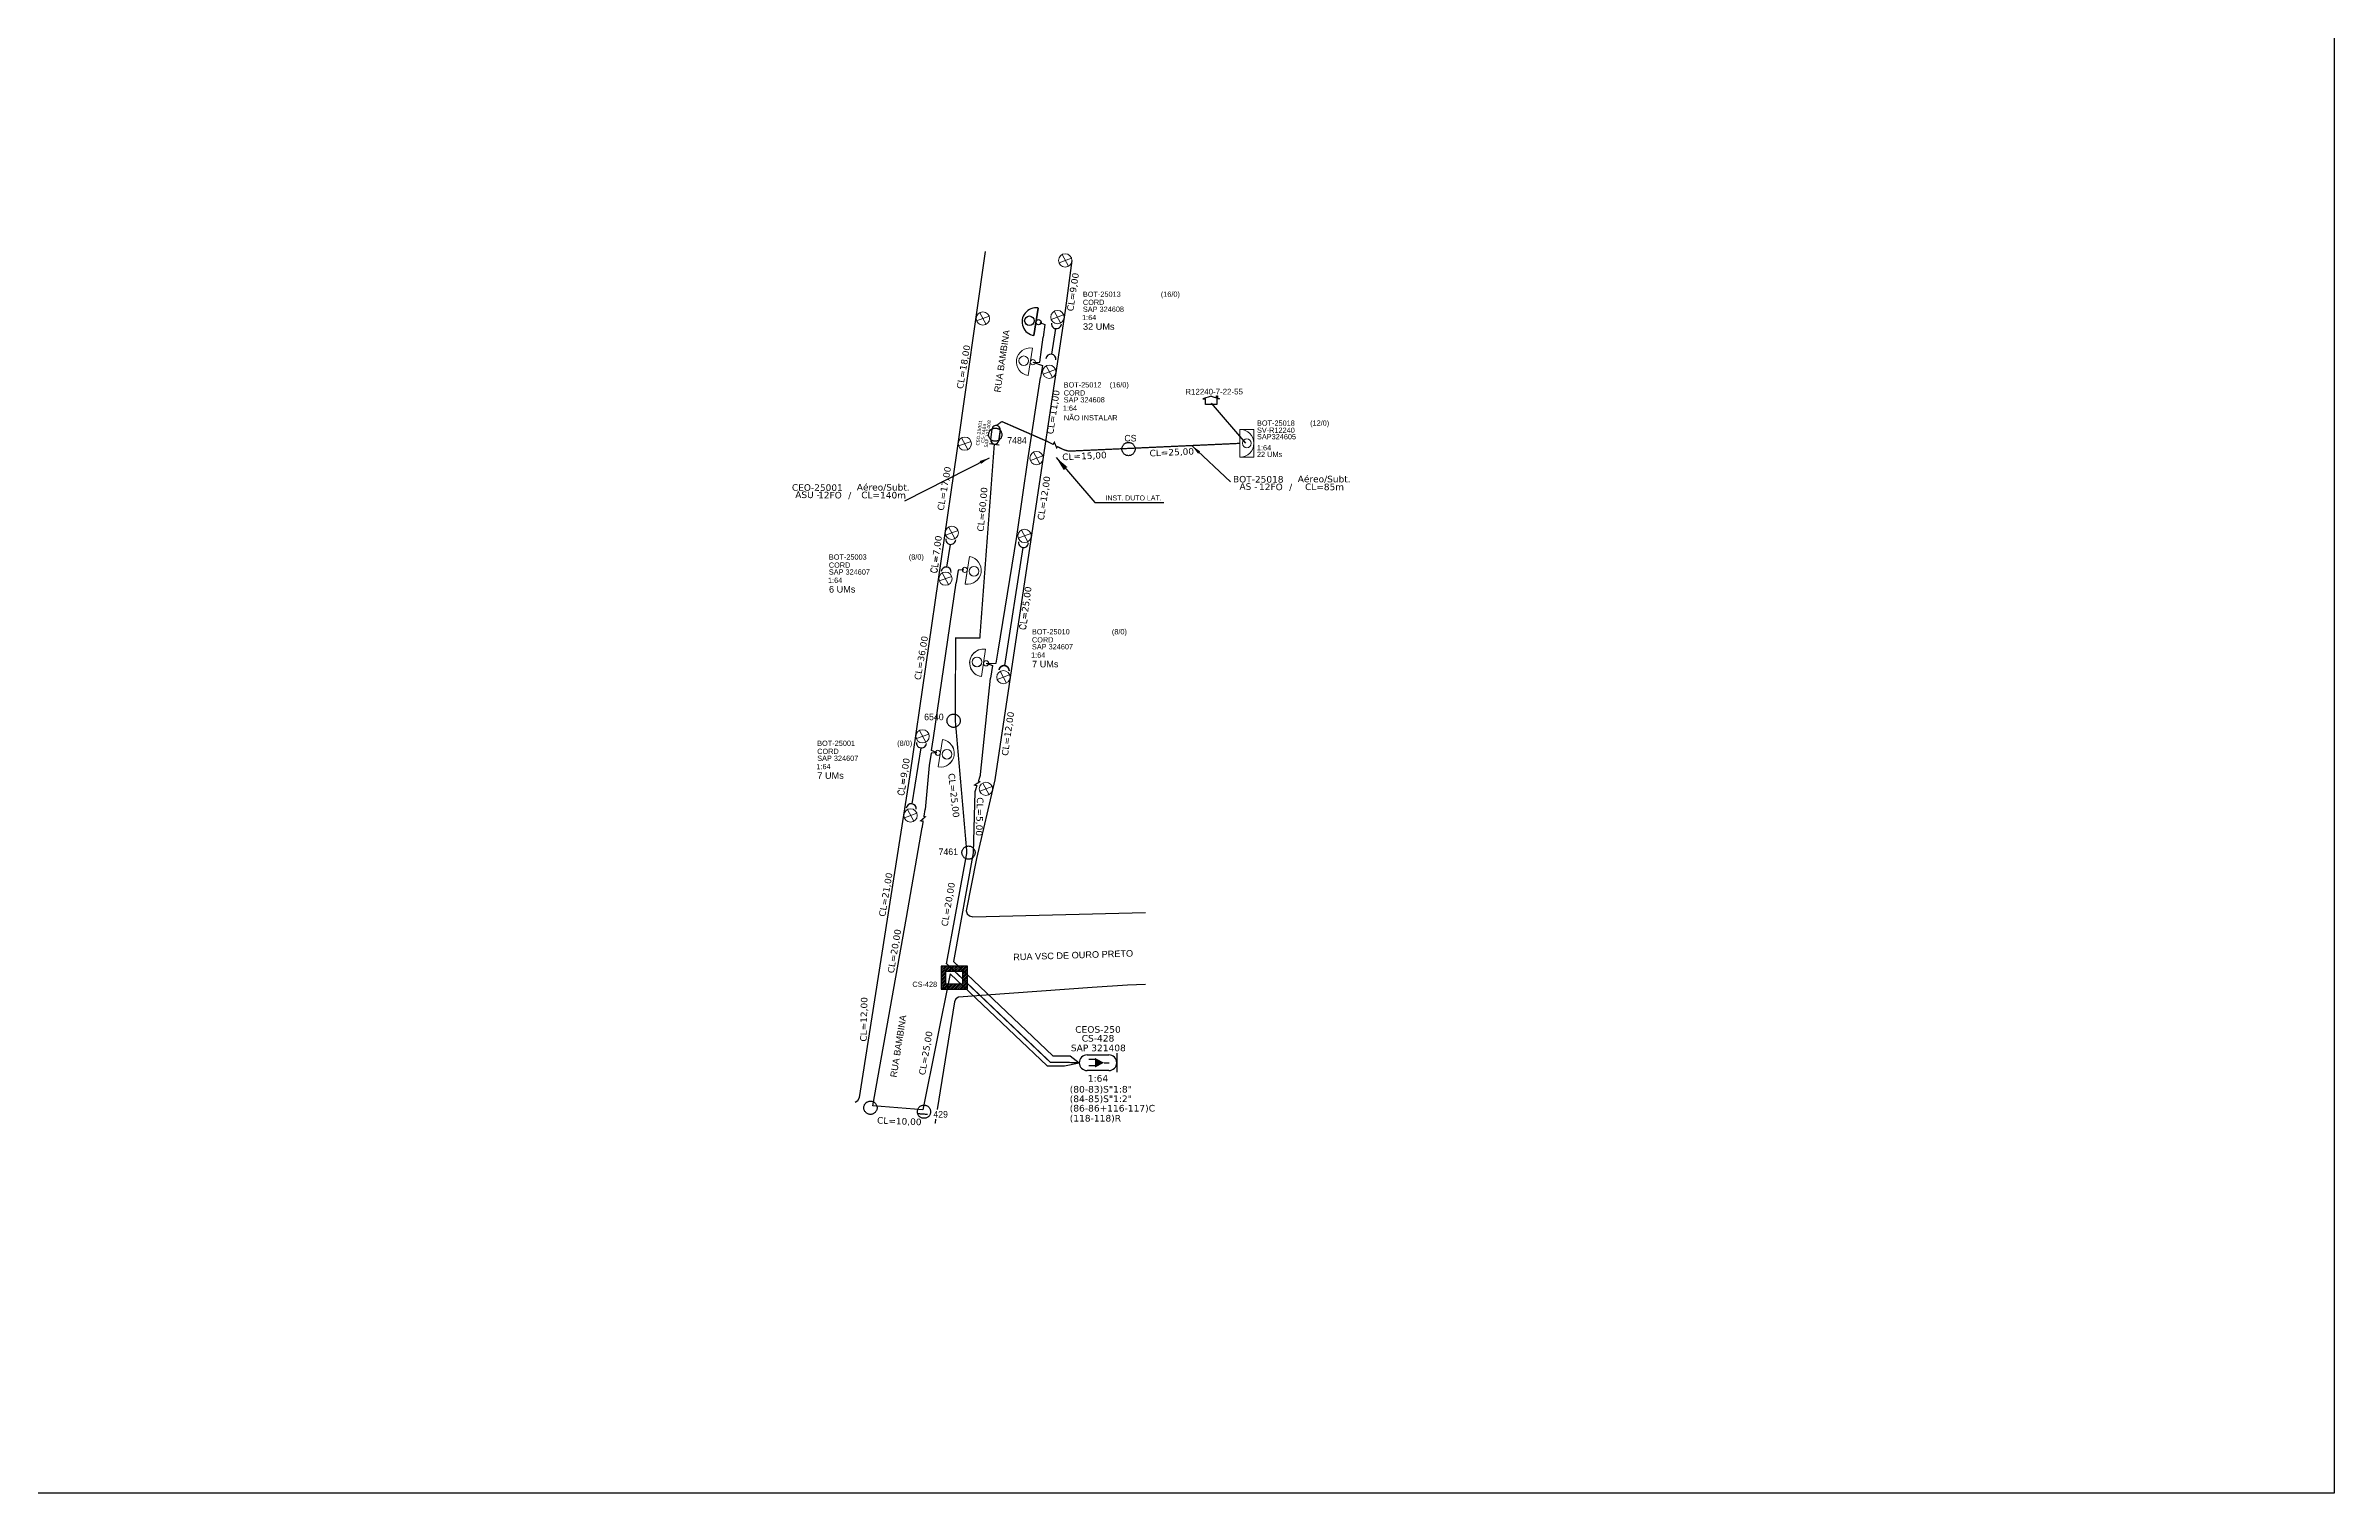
# Model space of a CAD drawing. Extents: x -4 to 837, y 1 to 595.
# Drawn here: x 367.5 to 837.2, y 1.3 to 298.3 of the extents above; entities that cross this region are included whole.
import ezdxf
from ezdxf.enums import TextEntityAlignment as Align

# ---------------------------------------------------------------- set-up
doc = ezdxf.new("R2010")
doc.units = 0
doc.linetypes.add('PHANTOM2', pattern=[1.25, 0.625, -0.125, 0.125, -0.125, 0.125, -0.125])
for name, color, linetype in [('10.1-Caixas Subterrâneas', 5, 'Continuous'), ('20.4-CEOS', 1, 'Continuous'), ('20.5-CEO', 1, 'Continuous'), ('CAP a instalar', 1, 'Continuous'), ('celulas gpon', 7, 'Continuous'), ('label_cabos', 7, 'Continuous'), ('Legenda', 1, 'Continuous'), ('QUADRA', 7, 'Continuous'), ('Subida Lateral', 5, 'Continuous'), ('surveys legendas', 7, 'Continuous')]:
    doc.layers.add(name, color=color, linetype=linetype)
for name, color, linetype, lineweight in [('10.4-Postes', 1, 'Continuous', 0), ("20.0-LEGENDA DOS CDO'S", 1, 'Continuous', 0), ('20.1-CDO_INTERIOR', 1, 'Continuous', 0), ('20.2-CDO_POSTE', 1, 'Continuous', 5), ('20.6-CORDOALHA_SUPORTE', 7, 'Continuous', 25), ('CORDOALHA_SUPORTE', 7, 'Continuous', 25), ('Segmento Logradouro Texto', 251, 'Continuous', 0)]:
    doc.layers.add(name, color=color, linetype=linetype, lineweight=lineweight)
doc.layers.add('DROP DE CLIENTE', color=140, linetype='Continuous', plot=False)
doc.layers.add('EXTRA', color=50, linetype='Continuous', plot=False)
doc.styles.add('ARIAL', font='arial.ttf')
doc.styles.add('DIGICADE', font='arial.ttf')
doc.styles.add('ROMANS', font='romans')
doc.styles.add('siredit', font='verdana.ttf')
doc.linetypes.add('FENCELINE1', pattern='A,0.25,-0.1,[133,ltypeshp.shx,S=0.1,R=0,X=-0.1,Y=0],-0.1,1', length=1.45)
doc.dimstyles.new('CC', dxfattribs={"dimtxt": 0.8, "dimasz": 2, "dimexe": 0.18, "dimexo": 0.0625, "dimgap": 0.09, "dimtad": 0, "dimdec": 0, "dimrnd": 1, "dimzin": 0, "dimdsep": 46, "dimtxsty": 'siredit', "dimblk": 'NONE', "dimcen": 0, "dimse1": 1, "dimse2": 1, "dimsd1": 1, "dimsd2": 1, "dimclrt": 7, "dimadec": 0, "dimazin": 0, "dimtfac": 1, "dimtdec": 0, "dimtofl": 0, "dimtmove": 0, "dimatfit": 3, "dimfxl": 0, "dimtolj": 1, "dimtzin": 0, "dimarcsym": 0})

# ---------------------------------------------------------------- blocks, each defined once
blk = doc.blocks.new('POSTE_CELULA_9')
at = {"layer": '10.4-Postes', "color": 10}
for points in [[(-98.28, 125.14), (-100.92, 124.16)], [(-100.27, 125.89), (-98.93, 123.41)]]:
    blk.add_lwpolyline(points, dxfattribs=at)
blk.add_circle((-99.6, 124.65), 1.41, dxfattribs=at)
blk = doc.blocks.new('CDOI_CT_DRT')
at = {"layer": '20.1-CDO_INTERIOR', "color": 0, "lineweight": 18}
blk.add_lwpolyline([(2.13, -2.13), (2.13, 2.12), (0, 2.12), (0, -2.13)], close=True, dxfattribs=at)
blk.add_circle((1.06, 0), 0.68, dxfattribs=at)
blk.add_arc((0, 0), 2.13, 269.9724, 89.9724, dxfattribs=at)
at = {"layer": "20.0-LEGENDA DOS CDO'S", "color": 0, "style": 'ARIAL'}
for tag, p in [('SAP', (2.61, 0.61)), ('CDO_N', (2.61, 2.69)), ('SURVEY', (2.61, 1.6)), ('1:XX', (2.6, -1.08)), ('UMS', (2.6, -2.09))]:
    blk.add_attdef(tag, p, '', height=0.68, rotation=359.9724, dxfattribs=at)
blk.add_attdef('FIBRAS_UTILIZADAS', text='', height=0.68, rotation=359.9724, dxfattribs=at).set_placement((10.32, 2.69), align=Align.CENTER)
blk = doc.blocks.new('*X68')
at = {"color": 0, "linetype": 'Continuous'}
for p, q in [((-1.25, 0.34099), (-0.49099, 1.1)), ((-1.25, 0.517767), (-0.667767, 1.1)), ((-1.25, 0.694544), (-0.844544, 1.1)), ((-1.25, 0.87132), (-1.02132, 1.1)), ((-1.25, 1.048097), (-1.198097, 1.1)), ((-1.25, 0.164214), (-0.8035, 0.610714)), ((-1.25, -0.012563), (-0.8035, 0.433937)), ((-1.25, -0.18934), (-0.8035, 0.25716)), ((-1.25, -0.366117), (-0.8035, 0.080383)), ((-0.789214, 0.625), (-0.314214, 1.1)), ((-0.612437, 0.625), (-0.137437, 1.1)), ((-0.43566, 0.625), (0.03934, 1.1)), ((-0.258883, 0.625), (0.216117, 1.1)), ((-0.082107, 0.625), (0.392893, 1.1)), ((0.09467, 0.625), (0.56967, 1.1)), ((0.271447, 0.625), (0.746447, 1.1)), ((0.448223, 0.625), (0.923223, 1.1)), ((0.625, 0.625), (1.1, 1.1)), ((0.801777, 0.625), (1.25, 1.073223)), ((0.8035, 0.449947), (1.25, 0.896447)), ((0.8035, 0.27317), (1.25, 0.71967)), ((0.8035, 0.096393), (1.25, 0.542893)), ((0.8035, -0.080383), (1.25, 0.366117)), ((0.8035, -0.25716), (1.25, 0.18934)), ((0.8035, -0.433937), (1.25, 0.012563)), ((-1.25, -0.542893), (-0.8035, -0.096393)), ((-1.25, -0.71967), (-0.8035, -0.27317)), ((-1.25, -0.896447), (-0.8035, -0.449947)), ((-1.25, -1.073223), (-0.801777, -0.625)), ((-1.1, -1.1), (-0.625, -0.625)), ((-0.923223, -1.1), (-0.448223, -0.625)), ((-0.746447, -1.1), (-0.271447, -0.625)), ((-0.56967, -1.1), (-0.09467, -0.625)), ((-0.392893, -1.1), (0.082107, -0.625)), ((-0.216117, -1.1), (0.258883, -0.625)), ((-0.03934, -1.1), (0.43566, -0.625)), ((0.137437, -1.1), (0.612437, -0.625)), ((0.314214, -1.1), (0.789214, -0.625)), ((0.49099, -1.1), (1.25, -0.34099)), ((0.667767, -1.1), (1.25, -0.517767)), ((0.8035, -0.610714), (1.25, -0.164214)), ((0.844544, -1.1), (1.25, -0.694544)), ((1.02132, -1.1), (1.25, -0.87132)), ((1.198097, -1.1), (1.25, -1.048097))]:
    blk.add_line(p, q, dxfattribs=at)
blk = doc.blocks.new('MANHOLE_MQ')
at = {"color": 0, "linetype": 'Continuous'}
for p, q in [((0.0000062, 0.0000057), (-0.0000063, 0.0000057)), ((-0.0000063, 0.0000057), (-0.0000063, -0.0000053)), ((-0.000004, 0.0000033), (0.000004, 0.0000033)), ((-0.000004, -0.0000029), (-0.000004, 0.0000033)), ((0.000004, 0.0000033), (0.000004, -0.0000029)), ((0.0000062, -0.0000053), (0.0000062, 0.0000057)), ((-0.0000063, -0.0000053), (0.0000062, -0.0000053)), ((0.000004, -0.0000029), (-0.000004, -0.0000029)), ((0.000004, -0.0000029), (0.000004, -0.0000029))]:
    blk.add_line(p, q, dxfattribs=at)
at = {"color": 0, "linetype": 'Continuous', "xscale": 5e-06, "yscale": 5e-06, "zscale": 1e-05}
blk.add_blockref('*X68', (0, 0.0000002), dxfattribs=at)
blk = doc.blocks.new('*U83')
at = {"color": 0}
blk.add_line((2.14, -0.58), (-2.1, -0.68), dxfattribs=at)
for centre, radius in [((0, 0.38), 0.733), ((0.03, -1.03), 0.393)]:
    blk.add_circle(centre, radius, dxfattribs=at)
blk.add_arc((0.02, -0.63), 2.12, 1.3782, 181.3782, dxfattribs=at)
blk = doc.blocks.new('Inst CDOE-8 CAIXA DIST OPT CDOE 48F_8D C_SPL OPTAP')
at = {"layer": "20.0-LEGENDA DOS CDO'S", "color": 0}
for tag, p, style, flags in [('ID_ATIVIDADE', (0.12, 6.47), 'ARIAL', 3), ('FATOR', (7.92, 6.47), 'ARIAL', 1), ('QTDE', (0.23, -0.97), 'DIGICADE', 3)]:
    blk.add_attdef(tag, p, '', height=0.8, rotation=0.118, dxfattribs=dict(at, style=style, flags=flags))
at = {"layer": "20.0-LEGENDA DOS CDO'S", "color": 0, "style": 'ARIAL'}
for tag, p, height in [('SAP', (0.12, 2.96), 0.8), ('CORDOALHA', (0.12, 4.02), 0.8), ('FID', (0.12, 5.25), 0.8), ('1:XX', (-0.01, 1.7), 0.8), ('UMS', (0.14, 0.22), 1)]:
    blk.add_attdef(tag, p, '', height=height, rotation=0.118, dxfattribs=at)
blk.add_attdef('FIBRAS_UTILIZADAS', text='', height=0.8, rotation=0.118, dxfattribs=at).set_placement((13.48, 5.26), align=Align.CENTER)
blk = doc.blocks.new('Inst CDOE-16 CAIXA DIST OPT CDOE 48F_16D C_SPL_2_1_8')
at = {"layer": "20.0-LEGENDA DOS CDO'S", "color": 0}
for tag, p, style, flags in [('ID_ATIVIDADE', (0.12, 6.47), 'ARIAL', 3), ('FATOR', (7.92, 6.47), 'ARIAL', 1), ('QTDE', (0.1, -1.17), 'DIGICADE', 3)]:
    blk.add_attdef(tag, p, '', height=0.8, rotation=0.118, dxfattribs=dict(at, style=style, flags=flags))
at = {"layer": "20.0-LEGENDA DOS CDO'S", "color": 0, "style": 'ARIAL'}
for tag, p, height in [('SAP', (0.12, 2.96), 0.8), ('CORDOALHA', (0.12, 4.02), 0.8), ('FID', (0.12, 5.25), 0.8), ('1:XX', (-0.01, 1.7), 0.8), ('UMS', (0.14, 0.22), 1)]:
    blk.add_attdef(tag, p, '', height=height, rotation=0.118, dxfattribs=at)
blk.add_attdef('FIBRAS_UTILIZADAS', text='', height=0.8, rotation=0.118, dxfattribs=at).set_placement((13.48, 5.26), align=Align.CENTER)
blk = doc.blocks.new('MHMZ')
at = {"color": 0, "linetype": 'PHANTOM2'}
blk.add_circle((0, 0), 0.0000101, dxfattribs=at)
blk = doc.blocks.new('*U84')
at = {"layer": '20.5-CEO'}
for p, q in [((-1.56, 1.26), (1.8, 1.26)), ((1.8, -1.13), (-1.56, -1.13))]:
    blk.add_line(p, q, dxfattribs=at)
blk.add_lwpolyline([(-2.75, 1.51), (-2.75, -1.38)], dxfattribs=at)
for centre, start, end in [((-1.56, 0.07), 90, 270), ((1.8, 0.07), 270, 90)]:
    blk.add_arc(centre, 1.2, start, end, dxfattribs=at)
at = {"layer": '20.5-CEO', "color": 7, "style": 'siredit'}
for tag, p in [('LOCAL', (0.12, 4.23)), ('SAP', (0.12, 2.97)), ('FID', (0.11, 5.61)), ('FIBRAS_RESERVA', (0.12, -1.94))]:
    blk.add_attdef(tag, text='', height=1.01, dxfattribs=at).set_placement(p, align=Align.TOP_CENTER)
at = {"layer": '20.5-CEO', "color": 7, "style": 'siredit', "flags": 3}
blk.add_attdef('QTDE', (-4.88, -7.06), '', height=1.01, dxfattribs=at)
at = {"layer": '20.5-CEO', "color": 7, "style": 'siredit'}
for tag, flags, p in [('ID_ATIVIDADE', 3, (0.11, -3.51)), ('FATOR', 1, (0.11, -4.82))]:
    blk.add_attdef(tag, text='', height=1.01, dxfattribs=dict(at, flags=flags)).set_placement(p, align=Align.TOP_CENTER)
blk = doc.blocks.new('CDOE_CT_POSTE')
at = {"layer": "20.0-LEGENDA DOS CDO'S", "color": 0, "style": 'ARIAL'}
for tag, p in [('CDO_N', (0.12, 5.25)), ('CORDOALHA', (0.12, 4.02)), ('SAP', (0.12, 2.96)), ('1:XX', (0.14, 1.23)), ('UMS', (0.14, 0.22))]:
    blk.add_attdef(tag, p, '', height=0.68, rotation=0.118, dxfattribs=at)
blk.add_attdef('FIBRAS_UTILIZADAS', text='', height=0.68, rotation=0.118, dxfattribs=at).set_placement((7.83, 5.26), align=Align.CENTER)
blk = doc.blocks.new('Inst CORD ALUMINIO 4.8 MM 3F')
at = {"layer": '20.6-CORDOALHA_SUPORTE', "color": 0, "lineweight": 0, "style": 'ROMANS'}
for tag, p, flags in [('FATOR', (-5.2, -4.44), 3), ('ID_ATIVIDADE', (-5.2, -6.67), 3), ('FID', (-5.2, -8.9), 1)]:
    blk.add_attdef(tag, p, '', height=1, dxfattribs=dict(at, flags=flags))
blk.add_attdef('LANCE', text='', height=1, dxfattribs=at).set_placement((-0.54, -2.21), align=Align.RIGHT)
at = {"layer": '20.6-CORDOALHA_SUPORTE', "color": 0, "style": 'siredit'}
blk.add_attdef('QTDE', (-0.54, -2.21), '', height=1, rotation=359.69, dxfattribs=at)
blk = doc.blocks.new('LEGENDA DOS CABOS')
at = {"layer": 'EXTRA', "color": 0, "style": 'siredit'}
for tag, p in [('ID', (4.6, 0.97)), ('XX', (9.03, 0.97))]:
    blk.add_attdef(tag, text='', height=0.48, rotation=359.69, dxfattribs=at).set_placement(p, align=Align.MIDDLE_CENTER)
at = {"layer": 'Legenda', "color": 0, "style": 'siredit'}
for tag, p in [('TIPO_CABO', (1.31, 0)), ('CABO', (4.69, -0.05)), ('/', (6.81, -0.05)), ('METROS', (10.03, -0.05))]:
    blk.add_attdef(tag, text='', height=0.8, rotation=359.69, dxfattribs=at).set_placement(p, align=Align.MIDDLE_CENTER)
blk = doc.blocks.new('_None')
blk = doc.blocks.new('*U90')
at = {"layer": '20.4-CEOS', "color": 7, "style": 'siredit'}
for tag, p in [('FIBRAS_SPLITTER', (0, 0)), ('FIBRAS_TOP_C', (0, -4.13)), ('RESERVA_FINAIS', (0, -5.46))]:
    blk.add_attdef(tag, p, '', height=1.01, dxfattribs=at)
for tag, p, flags in [('ID_ATIVIDADE', (0, -6.77), 3), ('QTDE', (0, -9.4), 1), ('FATOR', (0, -8.09), 1), ('FID', (0, -10.71), 1)]:
    blk.add_attdef(tag, p, '', height=1.01, dxfattribs=dict(at, flags=flags))
blk = doc.blocks.new('*U92')
at = {"layer": '20.4-CEOS', "color": 7, "style": 'siredit'}
blk.add_attdef('FIBRAS_SPLITTER', (0, 0), '', height=1.01, dxfattribs=at)
for tag, p, flags in [('QTDE', (0, -4.11), 1), ('ID_ATIVIDADE', (0, -1.48), 3), ('FATOR', (0, -2.79), 1), ('FID', (0, -5.42), 1)]:
    blk.add_attdef(tag, p, '', height=1.01, dxfattribs=dict(at, flags=flags))
blk = doc.blocks.new('SURVEY_SURVEY')
for p, q in [((0, 0.0000127), (-0.0000126, 0.000009)), ((-0.0000126, 0.000009), (-0.0000086, 0.000009)), ((-0.0000086, 0), (-0.0000086, 0.000009)), ((0.0000086, 0), (-0.0000086, 0)), ((0, 0.0000127), (0.0000126, 0.000009)), ((0.0000084, 0.0000132), (0.0000098, 0.0000132)), ((0.0000084, 0.0000103), (0.0000084, 0.0000132)), ((0.0000126, 0.000009), (0.0000086, 0.000009)), ((0.0000086, 0.000009), (0.0000086, 0)), ((0.0000098, 0.0000132), (0.0000098, 0.0000099))]:
    blk.add_line(p, q)

msp = doc.modelspace()

# ---------------------------------------------------------------- linework, layer by layer
at = {"color": 0}
for p, q in [((570.29, 238.8), (571.16, 244.45)), ((571.16, 244.45), (570.29, 238.8))]:
    msp.add_line(p, q, dxfattribs=at)
msp.add_lwpolyline([(-3.83, 595.26), (837.17, 595.26), (837.17, 1.26), (-3.83, 1.26)], close=True)
at = {"color": 5}
for points in [[(561.21, 216.64), (563.13, 216.4)], [(561.47, 217.42), (561.74, 219.66)], [(563.34, 219.46), (563.06, 217.22)]]:
    msp.add_lwpolyline(points, dxfattribs=at)
msp.add_lwpolyline([(573.01, 88.93), (576.58, 88.93)])
at = {"color": 0}
msp.add_circle((569.38, 241.83), 0.985, dxfattribs=at)
msp.add_circle((569.38, 241.83), 0.985, dxfattribs=at)
at = {"color": 7}
msp.add_circle((571.25, 241.54), 0.529, dxfattribs=at)
msp.add_circle((571.25, 241.54), 0.529, dxfattribs=at)
at = {"color": 0}
msp.add_arc((570.73, 241.63), 2.86, 81.2164, 261.2164, dxfattribs=at)
msp.add_arc((570.73, 241.63), 2.86, 81.2164, 261.2164, dxfattribs=at)
at = {"color": 5}
for centre, start, end in [((562.27, 217.32), 172.9878, 352.9878), ((562.54, 219.56), 352.9878, 172.9878)]:
    msp.add_arc(centre, 0.804, start, end, dxfattribs=at)
at = {"layer": '20.4-CEOS', "color": 5}
for p, q in [((581.2, 91.19), (585.7, 91.19)), ((585.7, 87.98), (581.2, 87.98))]:
    msp.add_line(p, q, dxfattribs=at)
for points in [[(582.92, 90.28), (581.55, 90.28)], [(584.69, 89.59), (585.77, 89.59)], [(587.3, 91.52), (587.3, 87.66)], [(582.92, 88.95), (581.55, 88.95)]]:
    msp.add_lwpolyline(points, dxfattribs=at)
msp.add_lwpolyline([(584.69, 89.59, 0, 1.98, 0), (582.84, 89.59, 1.98, 1.98, 0)], format="xyseb", dxfattribs=at)
for centre, start, end in [((581.2, 89.59), 90, 270), ((585.7, 89.59), 270, 90)]:
    msp.add_arc(centre, 1.6, start, end, dxfattribs=at)
at = {"layer": 'CAP a instalar', "color": 7, "linetype": 'FENCELINE1', "ltscale": 5}
for p, q in [((571.48, 241.51), (572.57, 241.09)), ((572.57, 241.09), (572.17, 238.49)), ((571.48, 233.36), (571.88, 235.96)), ((571.88, 235.95), (572.17, 238.49)), ((569.11, 213.74), (571.65, 230.17)), ((570.08, 233.33), (572.03, 232.65)), ((570.3, 233.29), (571.48, 233.36)), ((572.03, 232.65), (571.65, 230.18)), ((566.76, 197.6), (569.11, 213.74)), ((562.94, 174.07), (566.76, 197.6)), ((549.67, 156.23), (554.33, 188.09)), ((554.73, 190.69), (554.33, 188.09)), ((555.9, 190.76), (554.73, 190.69)), ((562.56, 171.6), (562.94, 174.07)), ((560.49, 171.54), (562.56, 171.6)), ((560.72, 171.51), (561.81, 171.09)), ((561.81, 171.09), (561.41, 168.49)), ((559.35, 148.73), (561.41, 168.49)), ((549.27, 153.63), (549.67, 156.23)), ((548.79, 150.55), (547.95, 141.56)), ((549.19, 153.14), (548.79, 150.55)), ((550.36, 153.21), (549.19, 153.14)), ((550.36, 153.21), (549.27, 153.63))]:
    msp.add_line(p, q, dxfattribs=at)
at = {"layer": 'CAP a instalar', "linetype": 'FENCELINE1', "ltscale": 5}
msp.add_line((571.65, 230.17), (571.65, 230.17), dxfattribs=at)
at = {"layer": 'CAP a instalar', "color": 7, "ltscale": 5}
for p, q in [((558.2, 145.18), (557.82, 132.67)), ((544.14, 119.42), (547.37, 137.87)), ((557.82, 132.67), (553.82, 110.37)), ((537.21, 80.76), (544.14, 119.42)), ((553.82, 110.37), (574.2, 91.02)), ((553.12, 107.81), (547.53, 79.92)), ((573.01, 88.93), (553.12, 107.81)), ((574.2, 91.02), (577.77, 91.02)), ((573.01, 88.93), (576.58, 88.93)), ((547.53, 79.92), (537.21, 80.76))]:
    msp.add_line(p, q, dxfattribs=at)
at = {"layer": 'CAP a instalar', "color": 0, "ltscale": 5}
for p in [(576.58, 88.93), (577.77, 91.02)]:
    msp.add_line(p, (579.6, 89.59), dxfattribs=at)
at = {"layer": 'CAP a instalar', "color": 1, "linetype": 'FENCELINE1', "ltscale": 5, "const_width": 0.269}
for points in [[(562.64, 220.36), (563.71, 221.16)], [(563.71, 221.16), (573.23, 216.99)], [(576.38, 215.39), (577.44, 215.08), (612.57, 216.68)]]:
    msp.add_lwpolyline(points, dxfattribs=at)
at = {"layer": 'CAP a instalar', "color": 5, "linetype": 'FENCELINE1', "ltscale": 5, "const_width": 0.269}
msp.add_lwpolyline([(562.17, 216.52), (562.17, 216.52), (559.19, 176.71), (554.25, 176.71), (554.14, 160.08), (556.53, 132.73), (552.34, 109.95), (573.7, 89.65), (577.27, 89.65), (579.6, 89.59)], dxfattribs=at)
at = {"layer": 'CAP a instalar', "color": 8, "linetype": 'FENCELINE1', "ltscale": 5, "const_width": 0.269}
msp.add_lwpolyline([(548.48, 79), (546.39, 79.14)], dxfattribs=at)
at = {"layer": 'CORDOALHA_SUPORTE'}
for p, q in [((574.75, 240.22), (573.89, 234.97)), ((553.13, 195.96), (552.39, 191.29)), ((568.01, 195.33), (564.28, 171.08)), ((547.07, 154.2), (545.23, 142.71))]:
    msp.add_line(p, q, dxfattribs=at)
at = {"layer": 'CORDOALHA_SUPORTE', "const_width": 0.332}
msp.add_lwpolyline([(565.19, 169.95, 1), (563.15, 170.16)], format="xyb", dxfattribs=at)
at = {"layer": 'CORDOALHA_SUPORTE'}
for centre, start, end in [((574.91, 241.24), 174.1381, 354.1381), ((573.79, 233.95), 354.1381, 174.1381), ((553.24, 196.98), 174.1381, 354.1381), ((568.17, 196.34), 174.1381, 354.1381), ((552.29, 190.27), 354.1381, 174.1381), ((547.23, 155.21), 174.1381, 354.1381), ((545.12, 141.7), 354.1381, 174.1381)]:
    msp.add_arc(centre, 1.03, start, end, dxfattribs=at)
at = {"layer": 'DROP DE CLIENTE'}
msp.add_lwpolyline([(613.82, 216.74), (606.76, 224.93)], dxfattribs=at)
at = {"layer": 'label_cabos', "color": 2}
msp.add_lwpolyline([(585.8, 204.55), (596.97, 204.55)], dxfattribs=at)
at = {"layer": 'QUADRA'}
for points in [[(533.63, 81.48), (534.19, 81.84), (534.49, 82.47), (544.91, 148.68), (554.53, 215.12), (560.34, 256.03)], [(550.13, 78), (550, 77.19), (549.99, 77.17)], [(550.13, 78), (550, 77.19), (549.99, 77.17)]]:
    msp.add_lwpolyline(points, dxfattribs=at)
at = {"layer": 'QUADRA', "color": 4}
for points in [[(533.63, 81.48), (534.19, 81.84), (534.49, 82.47), (544.91, 148.68), (554.53, 215.12), (560.34, 256.03)], [(578.08, 254.22), (576.78, 244.41), (562.28, 147.64), (558.53, 131.52), (556.4, 120.74), (556.59, 120.13), (557.09, 119.7), (557.73, 119.55), (593.21, 120.41)], [(578.08, 254.22), (576.78, 244.41), (562.28, 147.64), (558.53, 131.52), (556.4, 120.74), (556.59, 120.13), (557.09, 119.7), (557.73, 119.55), (593.21, 120.41)], [(593.21, 105.62), (589.5, 105.49), (582.22, 105.06), (554.8, 103.06), (554.26, 102.68), (553.99, 102.11), (550.45, 80.02)], [(593.21, 105.62), (589.5, 105.49), (582.22, 105.06), (554.8, 103.06), (554.26, 102.68), (553.99, 102.11), (550.45, 80.02)]]:
    msp.add_lwpolyline(points, dxfattribs=at)
at = {"layer": 'Subida Lateral', "color": 5, "const_width": 0.269}
for points in [[(573.09, 217.04), (574.24, 216.47), (574.49, 216.9), (574.97, 215.78), (575.16, 216), (576.43, 215.37)], [(558.2, 145.18), (558.59, 146.4), (558.13, 146.58), (559.16, 147.23), (558.92, 147.38), (559.35, 148.73)], [(547.37, 137.87), (547.56, 139.13), (547.08, 139.24), (548, 140.05), (547.73, 140.15), (547.95, 141.56)]]:
    msp.add_lwpolyline(points, dxfattribs=at)

# ---------------------------------------------------------------- block references
at = {"xscale": 0.967633290972875, "yscale": 0.967633290972875, "zscale": 0.967633290972875}
for p in [(673.1, 133.6), (656.2, 121.68), (671.5, 121.97), (669.83, 110.76), (652.49, 96), (667.22, 93.05), (649.82, 77.71), (664.75, 77.08), (648.52, 68.3), (660.41, 48.09), (643.82, 35.95), (656.83, 25.17), (641.36, 19.72)]:
    msp.add_blockref('POSTE_CELULA_9', p, dxfattribs=at)
at = {"color": 0, "lineweight": 0}
ref = msp.add_blockref('Inst CORD ALUMINIO 4.8 MM 3F', (537.62, 147.4), dxfattribs=dict(at, xscale=1.343935126351215, yscale=1.343935126351215, zscale=1.343935126351215, rotation=82.51092582893759))
ref.add_attrib('QTDE', '7,00', (550.86, 193.6), dxfattribs={"layer": '20.6-CORDOALHA_SUPORTE', "color": 0, "height": 1.344, "rotation": 82.2009, "style": 'siredit'})
ref.add_attrib('LANCE', 'CL=', dxfattribs={"layer": '20.6-CORDOALHA_SUPORTE', "color": 0, "lineweight": 0, "height": 1.344, "rotation": 82.5109, "style": 'ROMANS'}).set_placement((550.86, 193.6), align=Align.RIGHT)
ref = msp.add_blockref('Inst CORD ALUMINIO 4.8 MM 3F', (559.12, 135.92), dxfattribs=dict(at, xscale=1.343935126351215, yscale=1.343935126351215, zscale=1.343935126351215, rotation=82.30169314510297))
ref.add_attrib('QTDE', '25,00', (569.09, 181.98), dxfattribs={"layer": '20.6-CORDOALHA_SUPORTE', "color": 0, "height": 1.344, "rotation": 81.9917, "style": 'siredit'})
ref.add_attrib('LANCE', 'CL=', dxfattribs={"layer": '20.6-CORDOALHA_SUPORTE', "color": 0, "lineweight": 0, "height": 1.344, "rotation": 82.3017, "style": 'ROMANS'}).set_placement((569.09, 181.98), align=Align.RIGHT)
ref = msp.add_blockref('Inst CORD ALUMINIO 4.8 MM 3F', (536.17, 146.95), dxfattribs=dict(at, xscale=1.343935126351216, yscale=1.343935126351216, zscale=1.343935126351216, rotation=81.04936588620298))
ref.add_attrib('QTDE', '9,00', (544.18, 147.95), dxfattribs={"layer": '20.6-CORDOALHA_SUPORTE', "color": 0, "height": 1.344, "rotation": 80.7394, "style": 'siredit'})
ref.add_attrib('LANCE', 'CL=', dxfattribs={"layer": '20.6-CORDOALHA_SUPORTE', "color": 0, "lineweight": 0, "height": 1.344, "rotation": 81.0494, "style": 'ROMANS'}).set_placement((544.18, 147.95), align=Align.RIGHT)
at = {"layer": '10.1-Caixas Subterrâneas', "xscale": 134393.5126351215, "yscale": 134393.5126351215, "zscale": 134393.5126351215}
for p in [(562.35, 218.46), (589.71, 215.51), (553.81, 159.76), (556.87, 132.71), (536.75, 80.35), (547.74, 79.54)]:
    msp.add_blockref('MHMZ', p, dxfattribs=at)
at = {"layer": '10.1-Caixas Subterrâneas', "color": 30, "xscale": 429773.7272087125, "yscale": 429773.7272087125, "zscale": 429773.7272087125, "rotation": 180.0000000000627}
msp.add_blockref('MANHOLE_MQ', (553.94, 107.11), dxfattribs=at)
at = {"layer": "20.0-LEGENDA DOS CDO'S", "color": 7, "lineweight": 0, "xscale": 1.343935126351215, "yscale": 1.343935126351215, "zscale": 1.343935126351215}
for name, p, values in [('Inst CDOE-16 CAIXA DIST OPT CDOE 48F_16D C_SPL_2_1_8', (580.19, 239.68), {'FID': 'BOT-25013', 'CORDOALHA': 'CORD', 'SAP': 'SAP 324608', '1:XX': '1:64', 'UMS': '32 UMs', 'FIBRAS_UTILIZADAS': '(16/0)'}), ('Inst CDOE-8 CAIXA DIST OPT CDOE 48F_8D C_SPL OPTAP', (528.05, 185.76), {'FID': 'BOT-25003', 'CORDOALHA': 'CORD', 'SAP': 'SAP 324607', '1:XX': '1:64', 'UMS': '6 UMs', 'FIBRAS_UTILIZADAS': '(8/0)'}), ('Inst CDOE-8 CAIXA DIST OPT CDOE 48F_8D C_SPL OPTAP', (569.73, 170.42), {'FID': 'BOT-25010', 'CORDOALHA': 'CORD', 'SAP': 'SAP 324607', '1:XX': '1:64', 'UMS': '7 UMs', 'FIBRAS_UTILIZADAS': '(8/0)'}), ('Inst CDOE-8 CAIXA DIST OPT CDOE 48F_8D C_SPL OPTAP', (525.66, 147.54), {'FID': 'BOT-25001', 'CORDOALHA': 'CORD', 'SAP': 'SAP 324607', '1:XX': '1:64', 'UMS': '7 UMs', 'FIBRAS_UTILIZADAS': '(8/0)'})]:
    msp.add_blockref(name, p, dxfattribs=at).add_auto_attribs(values)
at = {"layer": "20.0-LEGENDA DOS CDO'S", "color": 252}
ref = msp.add_blockref('CDOE_CT_POSTE', (576.25, 221.09), dxfattribs=dict(at, xscale=1.343935126351215, yscale=1.343935126351215, zscale=1.343935126351215))
ref.add_attrib('CDO_N', 'BOT-25012', (576.41, 228.14), dxfattribs={"color": 0, "height": 1.075, "rotation": 0.118, "style": 'ARIAL'})
ref.add_attrib('CORDOALHA', 'CORD', (576.41, 226.49), dxfattribs={"color": 0, "height": 1.075, "rotation": 0.118, "style": 'ARIAL'})
ref.add_attrib('SAP', 'SAP 324608', (576.41, 225.07), dxfattribs={"color": 0, "height": 1.075, "rotation": 0.118, "style": 'ARIAL'})
ref.add_attrib('1:XX', '1:64', (576.23, 223.37), dxfattribs={"color": 0, "height": 1.075, "rotation": 0.118, "style": 'ARIAL'})
ref.add_attrib('UMS', 'NÃO INSTALAR', (576.44, 221.38), dxfattribs={"color": 0, "height": 1.0751, "rotation": 0.118, "style": 'ARIAL'})
ref.add_attrib('FIBRAS_UTILIZADAS', '     (16/0)', dxfattribs={"color": 0, "height": 1.0751, "rotation": 0.118, "style": 'ARIAL'}).set_placement((586.77, 228.16), align=Align.CENTER)
at = {"layer": '20.1-CDO_INTERIOR'}
ref = msp.add_blockref('CDOI_CT_DRT', (612.57, 216.69), dxfattribs=dict(at, xscale=1.343935126351215, yscale=1.343935126351215, zscale=1.343935126351215))
ref.add_attrib('CDO_N', 'BOT-25018', (616.08, 220.3), dxfattribs={"layer": "20.0-LEGENDA DOS CDO'S", "color": 1, "height": 1.075, "rotation": 359.9724, "style": 'ARIAL'})
ref.add_attrib('FIBRAS_UTILIZADAS', '            (12/0)', dxfattribs={"layer": "20.0-LEGENDA DOS CDO'S", "color": 1, "height": 1.0751, "rotation": 359.9724, "style": 'ARIAL'}).set_placement((626.44, 220.3), align=Align.CENTER)
ref.add_attrib('SURVEY', 'SV-R12240', (616.08, 218.84), dxfattribs={"layer": "20.0-LEGENDA DOS CDO'S", "color": 1, "height": 1.075, "rotation": 359.9724, "style": 'ARIAL'})
ref.add_attrib('SAP', 'SAP324605', (616.08, 217.51), dxfattribs={"layer": "20.0-LEGENDA DOS CDO'S", "color": 1, "height": 1.075, "rotation": 359.9724, "style": 'ARIAL'})
ref.add_attrib('1:XX', '1:64', (616.07, 215.24), dxfattribs={"layer": "20.0-LEGENDA DOS CDO'S", "color": 1, "height": 1.075, "rotation": 359.9724, "style": 'ARIAL'})
ref.add_attrib('UMS', '22 UMs', (616.07, 213.87), dxfattribs={"layer": "20.0-LEGENDA DOS CDO'S", "color": 1, "height": 1.075, "rotation": 359.9724, "style": 'ARIAL'})
at = {"layer": '20.2-CDO_POSTE', "color": 8, "xscale": 1.343935126351215, "yscale": 1.343935126351215, "zscale": 1.343935126351215, "rotation": 79.83883946369843}
msp.add_blockref('*U83', (568.71, 233.53), dxfattribs=at)
at = {"layer": '20.2-CDO_POSTE', "color": 7, "yscale": 1.343935126351215, "zscale": 1.343935126351215}
for p, xscale, rotation in [((557.49, 190.52), 1.343935126351215, 259.8382779324186), ((557.49, 190.5), -1.343935126351215, 262.5946118285412), ((559.12, 171.75), 1.343935126351215, 79.83827793241863), ((559.12, 171.76), -1.343935126351215, 82.59461182854116), ((551.95, 152.97), 1.343935126351215, 259.8382779324186), ((551.95, 152.96), -1.343935126351215, 262.5946118285412)]:
    msp.add_blockref('*U83', p, dxfattribs=dict(at, xscale=xscale, rotation=rotation))
at = {"layer": '20.4-CEOS', "color": 0, "lineweight": 0}
ref = msp.add_blockref('*U90', (577.65, 83.47), dxfattribs=dict(at, xscale=1.343935126351215, yscale=1.343935126351215, zscale=1.343935126351215))
ref.add_attrib('FIBRAS_SPLITTER', '(80-83)S"1:8"', (577.65, 83.47), dxfattribs={"color": 7, "height": 1.3569, "style": 'siredit'})
ref.add_attrib('FIBRAS_TOP_C', '(86-86+116-117)C', (577.65, 79.58), dxfattribs={"color": 7, "height": 1.3569, "style": 'siredit'})
ref.add_attrib('RESERVA_FINAIS', '(118-118)R', (577.65, 77.53), dxfattribs={"color": 7, "height": 1.357, "style": 'siredit'})
at = {"layer": '20.4-CEOS', "color": 0, "lineweight": 0, "xscale": 1.343935126351215, "yscale": 1.343935126351215, "zscale": 1.343935126351215}
msp.add_blockref('*U92', (577.65, 81.51), dxfattribs=at).add_auto_attribs({'FIBRAS_SPLITTER': '(84-85)S"1:2"'})
at = {"layer": '20.5-CEO', "color": 5, "lineweight": 0}
ref = msp.add_blockref('*U84', (562.44, 218.35), dxfattribs=dict(at, xscale=0.6719675631756076, yscale=0.6719675631756076, zscale=0.6719675631756076, rotation=82.98784856793996))
ref.add_attrib('LOCAL', 'CS-7484', dxfattribs={"color": 5, "height": 0.681, "rotation": 82.9878, "style": 'siredit'}).set_placement((559.63, 218.78), align=Align.TOP_CENTER)
ref.add_attrib('SAP', 'SAP 321408', dxfattribs={"color": 5, "height": 0.681, "rotation": 82.9878, "style": 'siredit'}).set_placement((560.47, 218.68), align=Align.TOP_CENTER)
ref.add_attrib('FID', 'CEO-25001', dxfattribs={"layer": '20.4-CEOS', "color": 5, "height": 0.678, "rotation": 82.9878, "style": 'siredit'}).set_placement((558.71, 218.89), align=Align.TOP_CENTER)
at = {"layer": 'label_cabos', "color": 0, "lineweight": 0}
ref = msp.add_blockref('LEGENDA DOS CABOS', (520.15, 205.42), dxfattribs=dict(at, xscale=1.343935126351215, yscale=1.343935126351215, zscale=1.343935126351215))
ref.add_attrib('ID', 'CEO-25001', dxfattribs={"color": 0, "height": 1.344, "rotation": 359.69, "style": 'siredit'}).set_placement((525.85, 207.61), align=Align.MIDDLE_CENTER)
ref.add_attrib('CABO', '12FO', dxfattribs={"color": 0, "height": 1.344, "rotation": 359.69, "style": 'siredit'}).set_placement((528.43, 206.06), align=Align.MIDDLE_CENTER)
ref.add_attrib('METROS', 'CL=140m', dxfattribs={"color": 0, "height": 1.344, "rotation": 359.69, "style": 'siredit'}).set_placement((539.45, 206.06), align=Align.MIDDLE_CENTER)
ref.add_attrib('XX', 'Aéreo/Subt.', dxfattribs={"color": 0, "height": 1.3439, "rotation": 359.69, "style": 'siredit'}).set_placement((539.38, 207.67), align=Align.MIDDLE_CENTER)
ref.add_attrib('/', '/', dxfattribs={"color": 0, "height": 1.34, "rotation": 359.69, "style": 'siredit'}).set_placement((532.5, 206.06), align=Align.MIDDLE_CENTER)
ref.add_attrib('TIPO_CABO', 'ASU -', dxfattribs={"color": 0, "height": 1.344, "rotation": 359.69, "style": 'siredit'}).set_placement((523.83, 206.12), align=Align.MIDDLE_CENTER)
ref = msp.add_blockref('LEGENDA DOS CABOS', (610.64, 207.12), dxfattribs=dict(at, xscale=1.343935126351215, yscale=1.343935126351215, zscale=1.343935126351215))
ref.add_attrib('ID', 'BOT-25018', dxfattribs={"color": 0, "height": 1.344, "rotation": 359.69, "style": 'siredit'}).set_placement((616.34, 209.31), align=Align.MIDDLE_CENTER)
ref.add_attrib('CABO', '12FO', dxfattribs={"color": 0, "height": 1.344, "rotation": 359.69, "style": 'siredit'}).set_placement((618.93, 207.75), align=Align.MIDDLE_CENTER)
ref.add_attrib('METROS', 'CL=85m', dxfattribs={"color": 0, "height": 1.344, "rotation": 359.69, "style": 'siredit'}).set_placement((629.94, 207.75), align=Align.MIDDLE_CENTER)
ref.add_attrib('XX', 'Aéreo/Subt.', dxfattribs={"color": 0, "height": 1.3439, "rotation": 359.69, "style": 'siredit'}).set_placement((629.87, 209.36), align=Align.MIDDLE_CENTER)
ref.add_attrib('/', '/', dxfattribs={"color": 0, "height": 1.34, "rotation": 359.69, "style": 'siredit'}).set_placement((623, 207.75), align=Align.MIDDLE_CENTER)
ref.add_attrib('TIPO_CABO', 'AS -', dxfattribs={"color": 0, "height": 1.344, "rotation": 359.69, "style": 'siredit'}).set_placement((614.33, 207.82), align=Align.MIDDLE_CENTER)
at = {"layer": 'surveys legendas', "color": 0, "xscale": 134393.5126351216, "yscale": 134393.5126351216, "zscale": 134393.5126351216, "rotation": 0.06187090846899299}
msp.add_blockref('SURVEY_SURVEY', (606.67, 224.63), dxfattribs=at)

# ---------------------------------------------------------------- texts
at = {"layer": '10.1-Caixas Subterrâneas'}
for s, p in [('7484', (564.83, 216.61)), ('CS', (588.86, 217.07)), ('6540', (547.77, 159.87)), ('7461', (550.73, 132.21)), ('429', (549.65, 78.34))]:
    msp.add_text(s, height=1.344, dxfattribs=at).set_placement(p)
at = {"layer": '10.1-Caixas Subterrâneas', "color": 30, "style": 'ARIAL'}
msp.add_text('CS-428', height=1.075, dxfattribs=at).set_placement((545.35, 105.15))
at = {"layer": '20.4-CEOS', "color": 7, "style": 'siredit'}
for s, p in [('CEOS-250', (583.45, 97.1)), ('CS-428', (583.45, 95.29)), ('SAP 321408', (583.52, 93.31)), ('1:64', (583.45, 87.05))]:
    msp.add_text(s, height=1.357, dxfattribs=at).set_placement(p, align=Align.TOP_CENTER)
at = {"layer": 'celulas gpon', "style": 'siredit'}
for s, rotation, p in [('CL=9,00', 81.4439, (578.36, 243.7)), ('CL=18,00', 80.3785, (555.73, 227.75)), ('CL=11,00', 81.4439, (574.25, 218.48)), ('CL=17,00', 80.3785, (551.77, 202.79)), ('CL=15,00', 2.6447, (576.14, 213.21)), ('CL=25,00', 2.6447, (594.06, 213.98)), ('CL=60,00', 84.9205, (559.98, 198.52)), ('CL=12,00', 81.4439, (572.33, 200.82)), ('CL=36,00', 80.3785, (547.05, 168.03)), ('CL=12,00', 81.8461, (564.96, 152.49)), ('CL=25,00', 276.4006, (552.7, 148.91)), ('CL=5,00', 268.265, (558.62, 144.08)), ('CL=21,00', 80.3785, (539.76, 119.47)), ('CL=20,00', 80.3785, (552.58, 117.48)), ('CL=20,00', 80.3785, (541.54, 107.87)), ('CL=12,00', 88.8715, (535.96, 93.91)), ('CL=25,00', 80.3785, (547.97, 86.96)), ('CL=10,00', 357.7111, (538.08, 77.12))]:
    msp.add_text(s, height=1.344, rotation=rotation, dxfattribs=at).set_placement(p)
at = {"layer": 'Segmento Logradouro Texto', "linetype": 'Continuous', "char_height": 1.3439, "width": 13.3156, "attachment_point": 1, "style": 'DIGICADE'}
for insert, rotation in [((562.11, 227.26), 81.4873), ((540.78, 86.71), 80.9751)]:
    msp.add_mtext('\\fArial|b0|i0|c0|p34;\\W1.0000000000;\\T1.0000000000;\\o\\lRUA BAMBINA', dxfattribs=dict(at, insert=insert, rotation=rotation))
at = {"layer": 'Segmento Logradouro Texto', "color": 5, "linetype": 'Continuous', "char_height": 1.3439, "attachment_point": 1, "style": 'DIGICADE'}
for s, insert, width, rotation in [('\\fArial|b0|i0|c0|p34;\\W1.0000000000;\\T1.0000000000;\\o\\lRUA BAMBINA', (562.11, 227.26), 13.3156, 81.4873), ('\\fArial|b0|i0|c0|p34;\\W1.0000000000;\\T1.0000000000;\\o\\lRUA VSC DE OURO PRETO', (566.03, 111.93), 24.993, 1.8471), ('\\fArial|b0|i0|c0|p34;\\W1.0000000000;\\T1.0000000000;\\o\\lRUA BAMBINA', (540.78, 86.71), 13.3156, 80.9751)]:
    msp.add_mtext(s, dxfattribs=dict(at, insert=insert, width=width, rotation=rotation))
at = {"layer": 'surveys legendas', "color": 0, "style": 'ARIAL'}
msp.add_text('R12240-7-22-55', height=1.1612, rotation=0.0924, dxfattribs=at).set_placement((601.38, 226.7))
at = {"layer": 'surveys legendas', "color": 2, "style": 'ARIAL'}
msp.add_text('INST. DUTO LAT.', height=1.0241, dxfattribs=at).set_placement((584.99, 204.97))

# ---------------------------------------------------------------- leaders
at = {"layer": 'label_cabos'}
for points in [[(602.75, 216.17), (610.62, 208.77)], [(561.09, 213.67), (543.75, 204.83)]]:
    msp.add_leader(points, dimstyle='CC', override={"dimgap": 0.09, "dimtad": 0}, dxfattribs=at)
at = {"layer": 'label_cabos', "color": 2}
msp.add_leader([(574.84, 213.78), (582.8, 204.55), (585.8, 204.55)], dimstyle='CC', override={"dimasz": 3}, dxfattribs=at)

doc.saveas('drawing.dxf')
